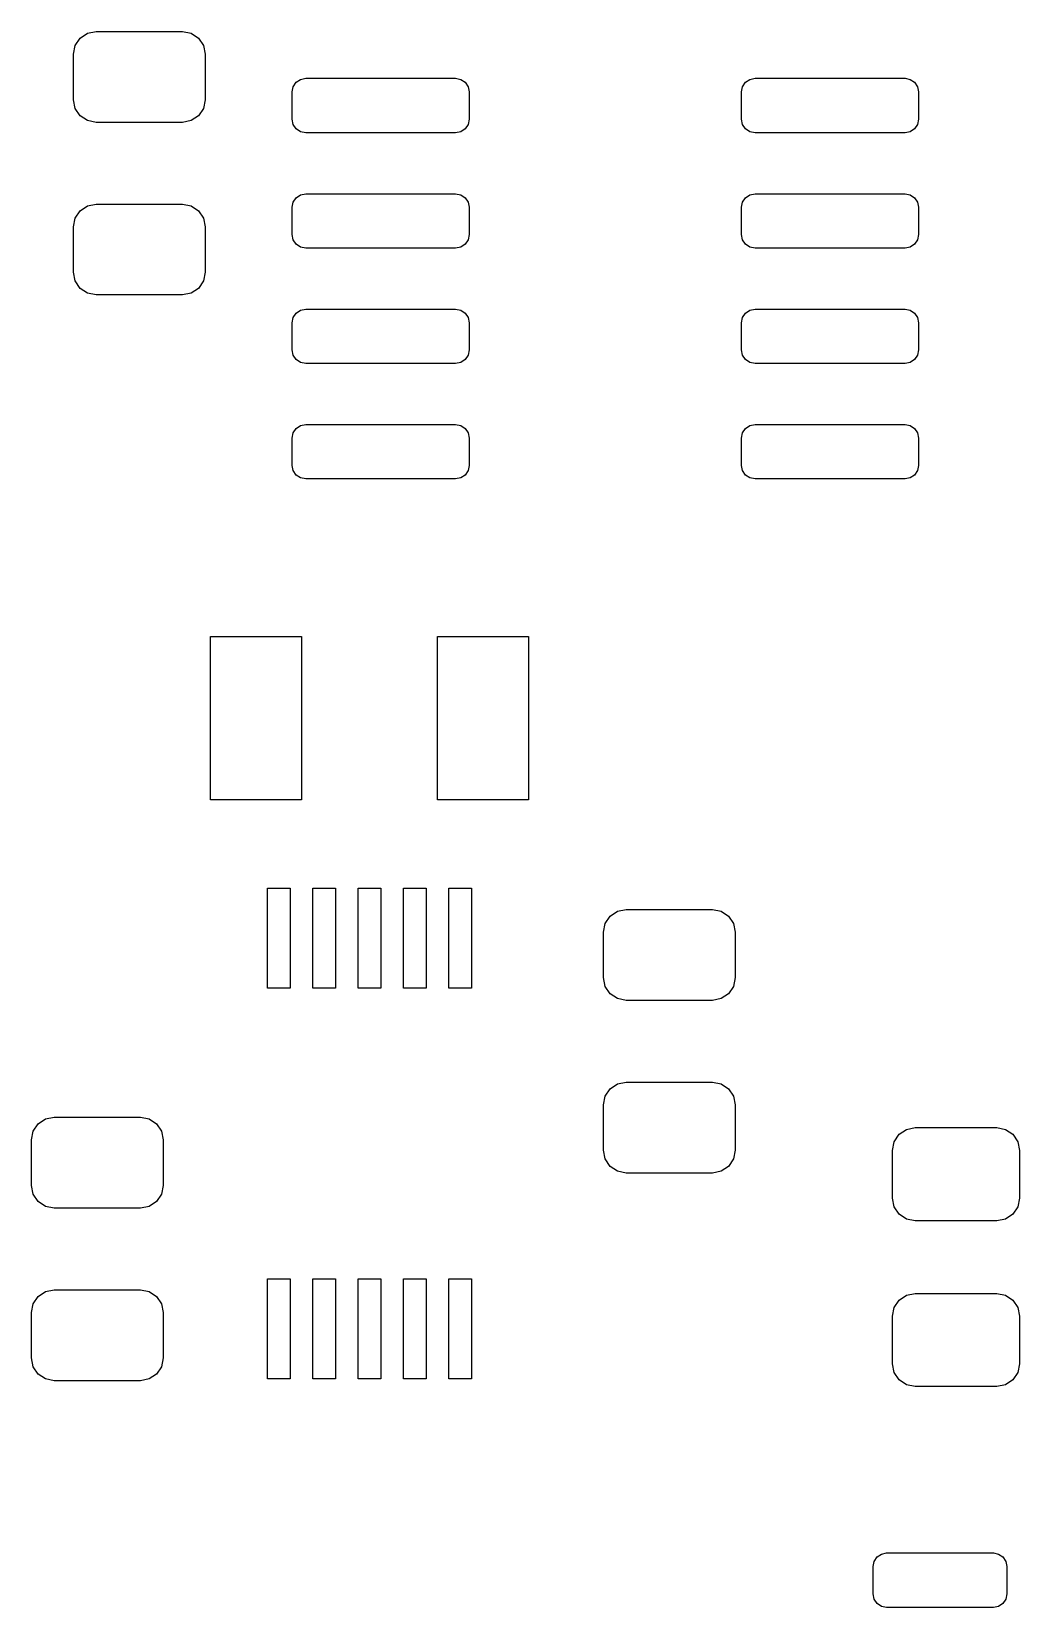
# Model space of a CAD drawing. Extents: x 3.96 to 7.45, y -4.77 to -2.98.
# Drawn here: x 5.338 to 5.766, y -4.729 to -4.046 of the extents above; entities that cross this region are included whole.
import ezdxf

# ---------------------------------------------------------------- set-up
doc = ezdxf.new("R2010")
doc.units = 0
doc.header["$MEASUREMENT"] = 0
doc.layers.add('BLACK', color=7, linetype='CONTINUOUS')

msp = doc.modelspace()

# ---------------------------------------------------------------- linework, layer by layer
at = {"layer": 'BLACK', "linetype": 'CONTINUOUS'}
for p, q in [((5.35688, -4.05251), (5.35901, -4.04931)), ((5.35901, -4.04931), (5.36221, -4.04718)), ((5.36221, -4.04718), (5.36597, -4.04643)), ((5.36597, -4.04643), (5.40338, -4.04643)), ((5.40338, -4.04643), (5.40714, -4.04718)), ((5.40714, -4.04718), (5.41034, -4.04931)), ((5.41034, -4.04931), (5.41247, -4.05251)), ((5.35613, -4.05627), (5.35688, -4.05251)), ((5.35613, -4.07596), (5.35613, -4.05627)), ((5.41247, -4.05251), (5.41322, -4.05627)), ((5.41322, -4.05627), (5.41322, -4.07596)), ((5.4513, -4.07035), (5.45258, -4.06844)), ((5.45258, -4.06844), (5.45449, -4.06716)), ((5.45449, -4.06716), (5.45675, -4.06671)), ((5.45675, -4.06671), (5.52171, -4.06671)), ((5.52171, -4.06671), (5.52397, -4.06716)), ((5.52397, -4.06716), (5.52589, -4.06844)), ((5.52589, -4.06844), (5.52717, -4.07035)), ((5.64618, -4.07035), (5.64746, -4.06844)), ((5.64746, -4.06844), (5.64938, -4.06716)), ((5.64938, -4.06716), (5.65164, -4.06671)), ((5.65164, -4.06671), (5.7166, -4.06671)), ((5.7166, -4.06671), (5.71886, -4.06716)), ((5.71886, -4.06716), (5.72077, -4.06844)), ((5.72077, -4.06844), (5.72205, -4.07035)), ((5.35688, -4.07972), (5.35613, -4.07596)), ((5.41322, -4.07596), (5.41247, -4.07972)), ((5.45085, -4.07261), (5.4513, -4.07035)), ((5.45085, -4.08442), (5.45085, -4.07261)), ((5.52717, -4.07035), (5.52762, -4.07261)), ((5.52762, -4.07261), (5.52762, -4.08442)), ((5.64573, -4.07261), (5.64618, -4.07035)), ((5.64573, -4.08442), (5.64573, -4.07261)), ((5.72205, -4.07035), (5.7225, -4.07261)), ((5.7225, -4.07261), (5.7225, -4.08442)), ((5.35901, -4.08292), (5.35688, -4.07972)), ((5.36221, -4.08505), (5.35901, -4.08292)), ((5.41034, -4.08292), (5.40714, -4.08505)), ((5.41247, -4.07972), (5.41034, -4.08292)), ((5.36597, -4.0858), (5.36221, -4.08505)), ((5.40338, -4.0858), (5.36597, -4.0858)), ((5.40714, -4.08505), (5.40338, -4.0858)), ((5.4513, -4.08668), (5.45085, -4.08442)), ((5.45258, -4.0886), (5.4513, -4.08668)), ((5.45449, -4.08988), (5.45258, -4.0886)), ((5.45675, -4.09033), (5.45449, -4.08988)), ((5.52171, -4.09033), (5.45675, -4.09033)), ((5.52397, -4.08988), (5.52171, -4.09033)), ((5.52589, -4.0886), (5.52397, -4.08988)), ((5.52717, -4.08668), (5.52589, -4.0886)), ((5.52762, -4.08442), (5.52717, -4.08668)), ((5.64618, -4.08668), (5.64573, -4.08442)), ((5.64746, -4.0886), (5.64618, -4.08668)), ((5.64938, -4.08988), (5.64746, -4.0886)), ((5.65164, -4.09033), (5.64938, -4.08988)), ((5.7166, -4.09033), (5.65164, -4.09033)), ((5.71886, -4.08988), (5.7166, -4.09033)), ((5.72077, -4.0886), (5.71886, -4.08988)), ((5.72205, -4.08668), (5.72077, -4.0886)), ((5.7225, -4.08442), (5.72205, -4.08668)), ((5.45258, -4.11844), (5.45449, -4.11716)), ((5.45449, -4.11716), (5.45675, -4.11671)), ((5.45675, -4.11671), (5.52171, -4.11671)), ((5.52171, -4.11671), (5.52397, -4.11716)), ((5.52397, -4.11716), (5.52589, -4.11844)), ((5.64746, -4.11844), (5.64938, -4.11716)), ((5.64938, -4.11716), (5.65164, -4.11671)), ((5.65164, -4.11671), (5.7166, -4.11671)), ((5.7166, -4.11671), (5.71886, -4.11716)), ((5.71886, -4.11716), (5.72077, -4.11844)), ((5.35688, -4.12731), (5.35901, -4.12412)), ((5.35901, -4.12412), (5.36221, -4.12198)), ((5.36221, -4.12198), (5.36597, -4.12123)), ((5.36597, -4.12123), (5.40338, -4.12123)), ((5.40338, -4.12123), (5.40714, -4.12198)), ((5.40714, -4.12198), (5.41034, -4.12412)), ((5.41034, -4.12412), (5.41247, -4.12731)), ((5.45085, -4.12261), (5.4513, -4.12035)), ((5.45085, -4.13442), (5.45085, -4.12261)), ((5.4513, -4.12035), (5.45258, -4.11844)), ((5.52589, -4.11844), (5.52717, -4.12035)), ((5.52717, -4.12035), (5.52762, -4.12261)), ((5.52762, -4.12261), (5.52762, -4.13442)), ((5.64573, -4.12261), (5.64618, -4.12035)), ((5.64573, -4.13442), (5.64573, -4.12261)), ((5.64618, -4.12035), (5.64746, -4.11844)), ((5.72077, -4.11844), (5.72205, -4.12035)), ((5.72205, -4.12035), (5.7225, -4.12261)), ((5.7225, -4.12261), (5.7225, -4.13442)), ((5.35613, -4.13108), (5.35688, -4.12731)), ((5.35613, -4.15076), (5.35613, -4.13108)), ((5.41247, -4.12731), (5.41322, -4.13108)), ((5.41322, -4.13108), (5.41322, -4.15076)), ((5.4513, -4.13668), (5.45085, -4.13442)), ((5.45258, -4.1386), (5.4513, -4.13668)), ((5.52717, -4.13668), (5.52589, -4.1386)), ((5.52762, -4.13442), (5.52717, -4.13668)), ((5.64618, -4.13668), (5.64573, -4.13442)), ((5.64746, -4.1386), (5.64618, -4.13668)), ((5.72205, -4.13668), (5.72077, -4.1386)), ((5.7225, -4.13442), (5.72205, -4.13668)), ((5.45449, -4.13988), (5.45258, -4.1386)), ((5.45675, -4.14033), (5.45449, -4.13988)), ((5.52171, -4.14033), (5.45675, -4.14033)), ((5.52397, -4.13988), (5.52171, -4.14033)), ((5.52589, -4.1386), (5.52397, -4.13988)), ((5.64938, -4.13988), (5.64746, -4.1386)), ((5.65164, -4.14033), (5.64938, -4.13988)), ((5.7166, -4.14033), (5.65164, -4.14033)), ((5.71886, -4.13988), (5.7166, -4.14033)), ((5.72077, -4.1386), (5.71886, -4.13988)), ((5.35688, -4.15453), (5.35613, -4.15076)), ((5.41322, -4.15076), (5.41247, -4.15453)), ((5.35901, -4.15772), (5.35688, -4.15453)), ((5.36221, -4.15985), (5.35901, -4.15772)), ((5.41034, -4.15772), (5.40714, -4.15985)), ((5.41247, -4.15453), (5.41034, -4.15772)), ((5.36597, -4.1606), (5.36221, -4.15985)), ((5.40338, -4.1606), (5.36597, -4.1606)), ((5.40714, -4.15985), (5.40338, -4.1606)), ((5.45085, -4.17261), (5.4513, -4.17035)), ((5.4513, -4.17035), (5.45258, -4.16844)), ((5.45258, -4.16844), (5.45449, -4.16716)), ((5.45449, -4.16716), (5.45675, -4.16671)), ((5.45675, -4.16671), (5.52171, -4.16671)), ((5.52171, -4.16671), (5.52397, -4.16716)), ((5.52397, -4.16716), (5.52589, -4.16844)), ((5.52589, -4.16844), (5.52717, -4.17035)), ((5.52717, -4.17035), (5.52762, -4.17261)), ((5.64573, -4.17261), (5.64618, -4.17035)), ((5.64618, -4.17035), (5.64746, -4.16844)), ((5.64746, -4.16844), (5.64938, -4.16716)), ((5.64938, -4.16716), (5.65164, -4.16671)), ((5.65164, -4.16671), (5.7166, -4.16671)), ((5.7166, -4.16671), (5.71886, -4.16716)), ((5.71886, -4.16716), (5.72077, -4.16844)), ((5.72077, -4.16844), (5.72205, -4.17035)), ((5.72205, -4.17035), (5.7225, -4.17261)), ((5.45085, -4.18442), (5.45085, -4.17261)), ((5.52762, -4.17261), (5.52762, -4.18442)), ((5.64573, -4.18442), (5.64573, -4.17261)), ((5.7225, -4.17261), (5.7225, -4.18442)), ((5.4513, -4.18668), (5.45085, -4.18442)), ((5.52762, -4.18442), (5.52717, -4.18668)), ((5.64618, -4.18668), (5.64573, -4.18442)), ((5.7225, -4.18442), (5.72205, -4.18668)), ((5.45258, -4.1886), (5.4513, -4.18668)), ((5.45449, -4.18988), (5.45258, -4.1886)), ((5.45675, -4.19033), (5.45449, -4.18988)), ((5.52171, -4.19033), (5.45675, -4.19033)), ((5.52397, -4.18988), (5.52171, -4.19033)), ((5.52589, -4.1886), (5.52397, -4.18988)), ((5.52717, -4.18668), (5.52589, -4.1886)), ((5.64746, -4.1886), (5.64618, -4.18668)), ((5.64938, -4.18988), (5.64746, -4.1886)), ((5.65164, -4.19033), (5.64938, -4.18988)), ((5.7166, -4.19033), (5.65164, -4.19033)), ((5.71886, -4.18988), (5.7166, -4.19033)), ((5.72077, -4.1886), (5.71886, -4.18988)), ((5.72205, -4.18668), (5.72077, -4.1886)), ((5.4513, -4.22035), (5.45258, -4.21844)), ((5.45258, -4.21844), (5.45449, -4.21716)), ((5.45449, -4.21716), (5.45675, -4.21671)), ((5.45675, -4.21671), (5.52171, -4.21671)), ((5.52171, -4.21671), (5.52397, -4.21716)), ((5.52397, -4.21716), (5.52589, -4.21844)), ((5.52589, -4.21844), (5.52717, -4.22035)), ((5.64618, -4.22035), (5.64746, -4.21844)), ((5.64746, -4.21844), (5.64938, -4.21716)), ((5.64938, -4.21716), (5.65164, -4.21671)), ((5.65164, -4.21671), (5.7166, -4.21671)), ((5.7166, -4.21671), (5.71886, -4.21716)), ((5.71886, -4.21716), (5.72077, -4.21844)), ((5.72077, -4.21844), (5.72205, -4.22035)), ((5.45085, -4.22261), (5.4513, -4.22035)), ((5.45085, -4.23442), (5.45085, -4.22261)), ((5.52717, -4.22035), (5.52762, -4.22261)), ((5.52762, -4.22261), (5.52762, -4.23442)), ((5.64573, -4.22261), (5.64618, -4.22035)), ((5.64573, -4.23442), (5.64573, -4.22261)), ((5.72205, -4.22035), (5.7225, -4.22261)), ((5.7225, -4.22261), (5.7225, -4.23442)), ((5.4513, -4.23668), (5.45085, -4.23442)), ((5.45258, -4.2386), (5.4513, -4.23668)), ((5.45449, -4.23988), (5.45258, -4.2386)), ((5.45675, -4.24033), (5.45449, -4.23988)), ((5.52171, -4.24033), (5.45675, -4.24033)), ((5.52397, -4.23988), (5.52171, -4.24033)), ((5.52589, -4.2386), (5.52397, -4.23988)), ((5.52717, -4.23668), (5.52589, -4.2386)), ((5.52762, -4.23442), (5.52717, -4.23668)), ((5.64618, -4.23668), (5.64573, -4.23442)), ((5.64746, -4.2386), (5.64618, -4.23668)), ((5.64938, -4.23988), (5.64746, -4.2386)), ((5.65164, -4.24033), (5.64938, -4.23988)), ((5.7166, -4.24033), (5.65164, -4.24033)), ((5.71886, -4.23988), (5.7166, -4.24033)), ((5.72077, -4.2386), (5.71886, -4.23988)), ((5.72205, -4.23668), (5.72077, -4.2386)), ((5.7225, -4.23442), (5.72205, -4.23668)), ((5.41553, -4.37941), (5.41553, -4.30854)), ((5.41553, -4.30854), (5.4549, -4.30854)), ((5.4549, -4.30854), (5.4549, -4.37941)), ((5.51395, -4.37941), (5.51395, -4.30854)), ((5.51395, -4.30854), (5.55332, -4.30854)), ((5.55332, -4.30854), (5.55332, -4.37941)), ((5.4549, -4.37941), (5.41553, -4.37941)), ((5.55332, -4.37941), (5.51395, -4.37941)), ((5.44013, -4.46098), (5.44013, -4.41767)), ((5.44013, -4.41767), (5.44997, -4.41767)), ((5.44997, -4.41767), (5.44997, -4.46098)), ((5.45982, -4.46098), (5.45982, -4.41767)), ((5.45982, -4.41767), (5.46966, -4.41767)), ((5.46966, -4.41767), (5.46966, -4.46098)), ((5.4795, -4.46098), (5.4795, -4.41767)), ((5.4795, -4.41767), (5.48934, -4.41767)), ((5.48934, -4.41767), (5.48934, -4.46098)), ((5.49919, -4.46098), (5.49919, -4.41767)), ((5.49919, -4.41767), (5.50903, -4.41767)), ((5.50903, -4.41767), (5.50903, -4.46098)), ((5.51887, -4.46098), (5.51887, -4.41767)), ((5.51887, -4.41767), (5.52871, -4.41767)), ((5.52871, -4.41767), (5.52871, -4.46098)), ((5.58663, -4.43296), (5.58876, -4.42977)), ((5.58876, -4.42977), (5.59196, -4.42764)), ((5.59196, -4.42764), (5.59572, -4.42689)), ((5.59572, -4.42689), (5.63312, -4.42689)), ((5.63312, -4.42689), (5.63689, -4.42764)), ((5.63689, -4.42764), (5.64008, -4.42977)), ((5.64008, -4.42977), (5.64222, -4.43296)), ((5.58588, -4.43673), (5.58663, -4.43296)), ((5.58588, -4.45641), (5.58588, -4.43673)), ((5.64222, -4.43296), (5.64297, -4.43673)), ((5.64297, -4.43673), (5.64297, -4.45641)), ((5.58663, -4.46018), (5.58588, -4.45641)), ((5.64297, -4.45641), (5.64222, -4.46018)), ((5.44997, -4.46098), (5.44013, -4.46098)), ((5.46966, -4.46098), (5.45982, -4.46098)), ((5.48934, -4.46098), (5.4795, -4.46098)), ((5.50903, -4.46098), (5.49919, -4.46098)), ((5.52871, -4.46098), (5.51887, -4.46098)), ((5.58876, -4.46337), (5.58663, -4.46018)), ((5.59196, -4.46551), (5.58876, -4.46337)), ((5.59572, -4.46626), (5.59196, -4.46551)), ((5.63689, -4.46551), (5.63312, -4.46626)), ((5.64008, -4.46337), (5.63689, -4.46551)), ((5.64222, -4.46018), (5.64008, -4.46337)), ((5.63312, -4.46626), (5.59572, -4.46626)), ((5.58663, -4.50777), (5.58876, -4.50457)), ((5.58876, -4.50457), (5.59196, -4.50244)), ((5.59196, -4.50244), (5.59572, -4.50169)), ((5.59572, -4.50169), (5.63312, -4.50169)), ((5.63312, -4.50169), (5.63689, -4.50244)), ((5.63689, -4.50244), (5.64008, -4.50457)), ((5.64008, -4.50457), (5.64222, -4.50777)), ((5.58588, -4.51153), (5.58663, -4.50777)), ((5.58588, -4.53122), (5.58588, -4.51153)), ((5.64222, -4.50777), (5.64297, -4.51153)), ((5.64297, -4.51153), (5.64297, -4.53122)), ((5.33863, -4.52296), (5.34076, -4.51977)), ((5.34076, -4.51977), (5.34396, -4.51764)), ((5.34396, -4.51764), (5.34772, -4.51689)), ((5.34772, -4.51689), (5.38512, -4.51689)), ((5.38512, -4.51689), (5.38889, -4.51764)), ((5.38889, -4.51764), (5.39208, -4.51977)), ((5.39208, -4.51977), (5.39422, -4.52296)), ((5.33788, -4.52673), (5.33863, -4.52296)), ((5.33788, -4.54641), (5.33788, -4.52673)), ((5.39422, -4.52296), (5.39497, -4.52673)), ((5.39497, -4.52673), (5.39497, -4.54641)), ((5.71112, -4.53126), (5.71186, -4.52749)), ((5.71186, -4.52749), (5.714, -4.5243)), ((5.714, -4.5243), (5.71719, -4.52216)), ((5.71719, -4.52216), (5.72096, -4.52141)), ((5.72096, -4.52141), (5.75639, -4.52141)), ((5.75639, -4.52141), (5.76016, -4.52216)), ((5.76016, -4.52216), (5.76335, -4.5243)), ((5.76335, -4.5243), (5.76548, -4.52749)), ((5.76548, -4.52749), (5.76623, -4.53126)), ((5.58663, -4.53498), (5.58588, -4.53122)), ((5.64297, -4.53122), (5.64222, -4.53498)), ((5.71112, -4.55193), (5.71112, -4.53126)), ((5.76623, -4.53126), (5.76623, -4.55193)), ((5.58876, -4.53818), (5.58663, -4.53498)), ((5.59196, -4.54031), (5.58876, -4.53818)), ((5.59572, -4.54106), (5.59196, -4.54031)), ((5.63312, -4.54106), (5.59572, -4.54106)), ((5.63689, -4.54031), (5.63312, -4.54106)), ((5.64008, -4.53818), (5.63689, -4.54031)), ((5.64222, -4.53498), (5.64008, -4.53818)), ((5.33863, -4.55018), (5.33788, -4.54641)), ((5.39497, -4.54641), (5.39422, -4.55018)), ((5.34076, -4.55337), (5.33863, -4.55018)), ((5.34396, -4.55551), (5.34076, -4.55337)), ((5.39208, -4.55337), (5.38889, -4.55551)), ((5.39422, -4.55018), (5.39208, -4.55337)), ((5.71186, -4.55569), (5.71112, -4.55193)), ((5.76623, -4.55193), (5.76548, -4.55569)), ((5.34772, -4.55626), (5.34396, -4.55551)), ((5.38512, -4.55626), (5.34772, -4.55626)), ((5.38889, -4.55551), (5.38512, -4.55626)), ((5.714, -4.55889), (5.71186, -4.55569)), ((5.71719, -4.56102), (5.714, -4.55889)), ((5.72096, -4.56177), (5.71719, -4.56102)), ((5.76016, -4.56102), (5.75639, -4.56177)), ((5.76335, -4.55889), (5.76016, -4.56102)), ((5.76548, -4.55569), (5.76335, -4.55889)), ((5.75639, -4.56177), (5.72096, -4.56177)), ((5.44013, -4.63027), (5.44013, -4.58697)), ((5.44013, -4.58697), (5.44997, -4.58697)), ((5.44997, -4.58697), (5.44997, -4.63027)), ((5.45982, -4.63027), (5.45982, -4.58697)), ((5.45982, -4.58697), (5.46966, -4.58697)), ((5.46966, -4.58697), (5.46966, -4.63027)), ((5.4795, -4.63027), (5.4795, -4.58697)), ((5.4795, -4.58697), (5.48934, -4.58697)), ((5.48934, -4.58697), (5.48934, -4.63027)), ((5.49919, -4.63027), (5.49919, -4.58697)), ((5.49919, -4.58697), (5.50903, -4.58697)), ((5.50903, -4.58697), (5.50903, -4.63027)), ((5.51887, -4.63027), (5.51887, -4.58697)), ((5.51887, -4.58697), (5.52871, -4.58697)), ((5.52871, -4.58697), (5.52871, -4.63027)), ((5.33863, -4.59777), (5.34076, -4.59457)), ((5.34076, -4.59457), (5.34396, -4.59244)), ((5.34396, -4.59244), (5.34772, -4.59169)), ((5.34772, -4.59169), (5.38512, -4.59169)), ((5.38512, -4.59169), (5.38889, -4.59244)), ((5.38889, -4.59244), (5.39208, -4.59457)), ((5.39208, -4.59457), (5.39422, -4.59777)), ((5.714, -4.59615), (5.71719, -4.59401)), ((5.71719, -4.59401), (5.72096, -4.59326)), ((5.72096, -4.59326), (5.75639, -4.59326)), ((5.75639, -4.59326), (5.76016, -4.59401)), ((5.76016, -4.59401), (5.76335, -4.59615)), ((5.33788, -4.60153), (5.33863, -4.59777)), ((5.33788, -4.62122), (5.33788, -4.60153)), ((5.39422, -4.59777), (5.39497, -4.60153)), ((5.39497, -4.60153), (5.39497, -4.62122)), ((5.71112, -4.60311), (5.71186, -4.59934)), ((5.71186, -4.59934), (5.714, -4.59615)), ((5.76335, -4.59615), (5.76548, -4.59934)), ((5.76548, -4.59934), (5.76623, -4.60311)), ((5.71112, -4.62378), (5.71112, -4.60311)), ((5.76623, -4.60311), (5.76623, -4.62378)), ((5.33863, -4.62498), (5.33788, -4.62122)), ((5.39497, -4.62122), (5.39422, -4.62498)), ((5.34076, -4.62818), (5.33863, -4.62498)), ((5.34396, -4.63031), (5.34076, -4.62818)), ((5.39208, -4.62818), (5.38889, -4.63031)), ((5.39422, -4.62498), (5.39208, -4.62818)), ((5.71186, -4.62754), (5.71112, -4.62378)), ((5.714, -4.63074), (5.71186, -4.62754)), ((5.76548, -4.62754), (5.76335, -4.63074)), ((5.76623, -4.62378), (5.76548, -4.62754)), ((5.34772, -4.63106), (5.34396, -4.63031)), ((5.38512, -4.63106), (5.34772, -4.63106)), ((5.38889, -4.63031), (5.38512, -4.63106)), ((5.44997, -4.63027), (5.44013, -4.63027)), ((5.46966, -4.63027), (5.45982, -4.63027)), ((5.48934, -4.63027), (5.4795, -4.63027)), ((5.50903, -4.63027), (5.49919, -4.63027)), ((5.52871, -4.63027), (5.51887, -4.63027)), ((5.71719, -4.63287), (5.714, -4.63074)), ((5.72096, -4.63362), (5.71719, -4.63287)), ((5.75639, -4.63362), (5.72096, -4.63362)), ((5.76016, -4.63287), (5.75639, -4.63362)), ((5.76335, -4.63074), (5.76016, -4.63287)), ((5.70273, -4.71161), (5.70318, -4.70935)), ((5.70273, -4.72342), (5.70273, -4.71161)), ((5.70318, -4.70935), (5.70446, -4.70744)), ((5.70446, -4.70744), (5.70638, -4.70616)), ((5.70638, -4.70616), (5.70864, -4.70571)), ((5.70864, -4.70571), (5.7549, -4.70571)), ((5.7549, -4.70571), (5.75716, -4.70616)), ((5.75716, -4.70616), (5.75907, -4.70744)), ((5.75907, -4.70744), (5.76035, -4.70935)), ((5.76035, -4.70935), (5.7608, -4.71161)), ((5.7608, -4.71161), (5.7608, -4.72342)), ((5.70318, -4.72568), (5.70273, -4.72342)), ((5.7608, -4.72342), (5.76035, -4.72568)), ((5.70446, -4.7276), (5.70318, -4.72568)), ((5.70638, -4.72888), (5.70446, -4.7276)), ((5.70864, -4.72933), (5.70638, -4.72888)), ((5.7549, -4.72933), (5.70864, -4.72933)), ((5.75716, -4.72888), (5.7549, -4.72933)), ((5.75907, -4.7276), (5.75716, -4.72888)), ((5.76035, -4.72568), (5.75907, -4.7276))]:
    msp.add_line(p, q, dxfattribs=at)

doc.saveas('drawing.dxf')
